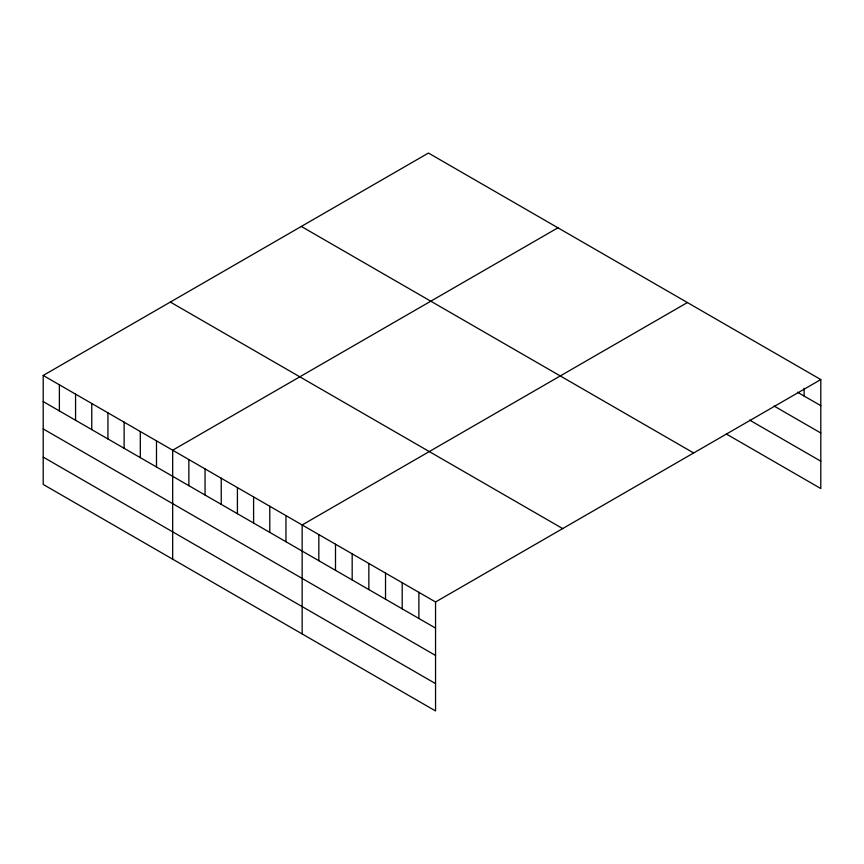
<?xml version="1.0" encoding="UTF-8"?>
<svg xmlns="http://www.w3.org/2000/svg" width="864" height="864" viewBox="0 0 864 864"><rect width="100%" height="100%" fill="white"/><g stroke="black" fill="none" stroke-linecap="round" stroke-linejoin="round"><path stroke-width="1.3" d="M43.2 375.462L435.553 601.981L435.553 710.953L43.2 484.434L43.2 375.462L428.447 153.047L820.8 379.566L820.8 488.538L726.311 433.987M557.928 227.794L172.67 450.22L172.67 559.192M687.398 302.54L302.152 524.966L302.152 633.938M435.553 601.981L820.8 379.566M797.45 392.191L820.8 405.67M774.112 406.058L820.8 433.015M749.65 420.109L820.8 461.192M301.32 226.444L693.662 452.963M170.338 302.065L562.68 528.584M43.2 401.576L435.553 628.096M43.2 428.922L435.553 655.441M43.2 457.088L435.553 683.608M804.125 388.206L804.125 396.047M418.878 592.358L418.878 618.462M402.203 582.736L402.203 608.839M385.528 573.102L385.528 599.216M368.852 563.479L368.852 589.583M352.177 553.846L352.177 579.96M335.502 544.223L335.502 570.326M318.827 534.6L318.827 560.704M285.962 515.624L285.962 541.728M269.784 506.282L269.784 532.386M253.595 496.94L253.595 523.044M237.416 487.588L237.416 513.702M221.227 478.246L221.227 504.36M205.049 468.904L205.049 495.007M188.86 459.562L188.86 485.665M156.492 440.867L156.492 466.981M140.303 431.525L140.303 457.639M124.124 422.183L124.124 448.297M107.935 412.841L107.935 438.944M91.757 403.499L91.757 429.602M75.568 394.157L75.568 420.26M59.389 384.804L59.389 410.918"/></g></svg>
